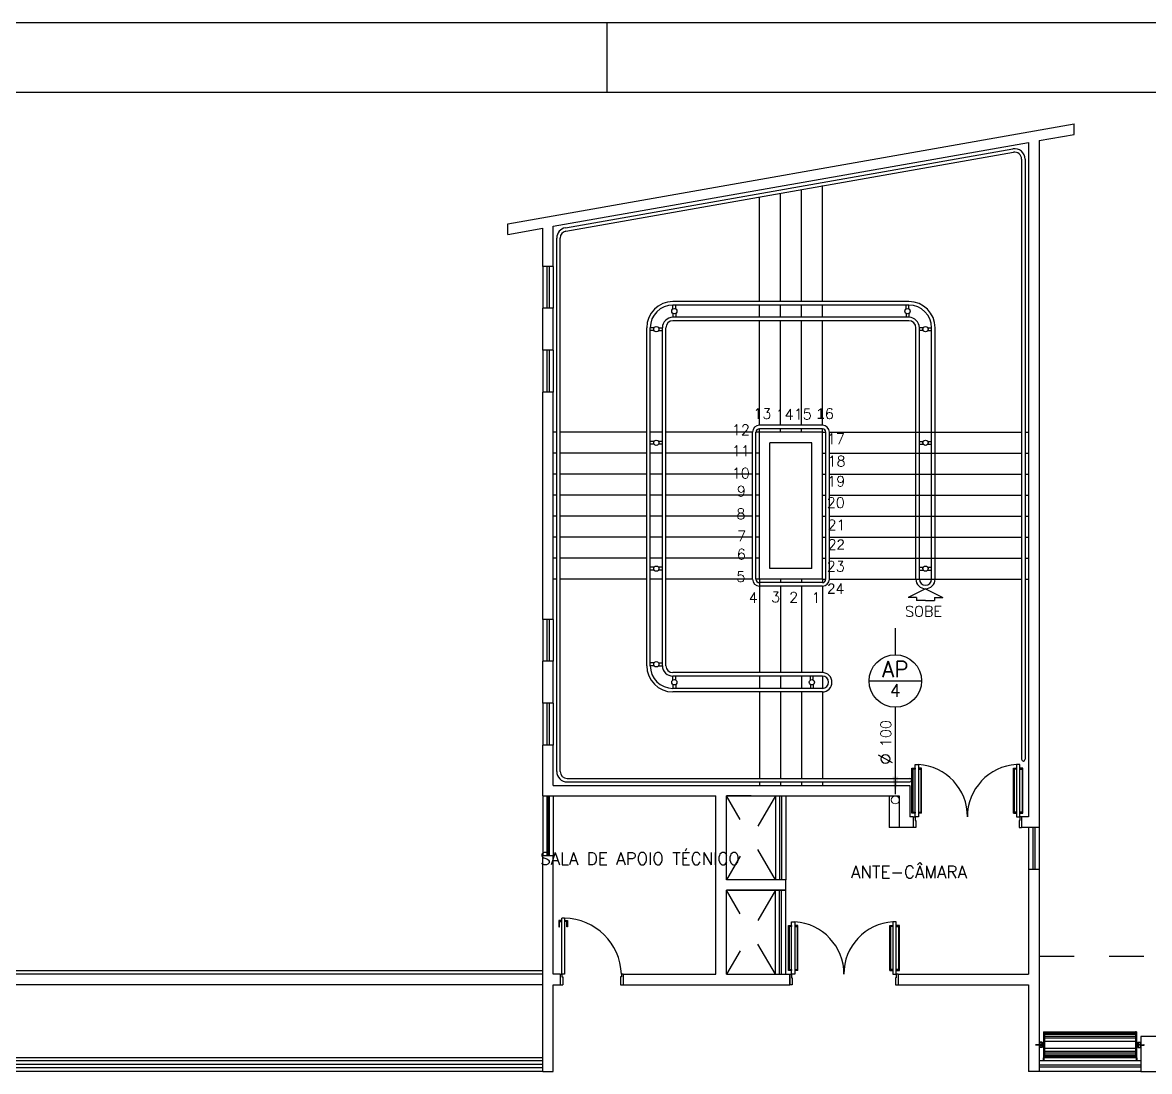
# Model space of a CAD drawing. Header units: millimetres. Extents: x -2485 to 3289, y -257 to 1952.
# Drawn here: x 20.567 to 23.791, y 38.746 to 41.746 of the extents above; entities that cross this region are included whole.
import ezdxf
from ezdxf.enums import TextEntityAlignment as Align

# ---------------------------------------------------------------- set-up
doc = ezdxf.new("R2010")
doc.units = ezdxf.units.MM
doc.header["$LTSCALE"] = 0.3
doc.linetypes.add('CONTINUO', pattern=[0])
doc.linetypes.add('HIDDEN2', pattern=[0.1875, 0.125, -0.0625])
for name, color, linetype in [('PAREDE', 7, 'CONTINUO'), ('PILAR', 2, 'Continuous'), ('PROJEÇÃO', 11, 'HIDDEN2'), ('TEX', 11, 'Continuous'), ('TEXTO', 3, 'Continuous')]:
    doc.layers.add(name, color=color, linetype=linetype)
doc.layers.add('prumada', color=9, linetype='Continuous', lineweight=15)
doc.styles.add('ROMANS', font='romans.shx', dxfattribs={"height": 0.03})

# ---------------------------------------------------------------- blocks, each defined once
blk = doc.blocks.new('N90')
at = {"layer": 'TEX'}
blk.add_line((0, 0.4152), (0, 0.4908), dxfattribs=at)
at = {"layer": 'TEX', "color": 5, "linetype": 'Continuous'}
blk.add_line((-0.075, 0.3402), (0.075, 0.3402), dxfattribs=at)
at = {"layer": 'TEX', "color": 11}
blk.add_line((0, 0.0162), (0, 0.2652), dxfattribs=at)
at = {"layer": 'TEX', "color": 5, "linetype": 'Continuous'}
blk.add_circle((0, 0.3402), 0.075, dxfattribs=at)
at = {"layer": 'TEX', "color": 11}
blk.add_solid([(0.0083, 0.0662), (-0.0083, 0.0662), (0, 0.0162)], dxfattribs=at)
at = {"layer": 'TEX', "color": 5, "style": 'ROMANS'}
blk.add_text('%%c', height=0.04, rotation=90, dxfattribs=at).set_placement((-0.0083, 0.1))
at = {"layer": 'TEX', "color": 9, "linetype": 'Continuous', "style": 'ROMANS'}
for tag, height, p in [('L', 0.045, (0, 0.3515)), ('N', 0.036, (0, 0.2952))]:
    blk.add_attdef(tag, text='', height=height, dxfattribs=at).set_placement(p, align=Align.CENTER)
at = {"layer": 'TEX', "color": 5, "linetype": 'Continuous', "style": 'ROMANS'}
blk.add_attdef('N', (-0.012, 0.1511), '', height=0.03, rotation=90, dxfattribs=at)

msp = doc.modelspace()

# ---------------------------------------------------------------- linework, layer by layer
at = {"color": 4, "linetype": 'Continuous'}
msp.add_line((16.62, 41.746047), (33.24, 41.746047), dxfattribs=at)
at = {"color": 5, "linetype": 'Continuous'}
msp.add_line((22.24, 41.546047), (22.24, 41.746047), dxfattribs=at)
at = {"color": 12, "linetype": 'Continuous'}
msp.add_line((33.04, 41.546047), (17.12, 41.546047), dxfattribs=at)
at = {"layer": 'PAREDE'}
for p, q in [((21.955365, 41.170784), (23.575365, 41.456433)), ((23.575365, 41.42597), (23.575365, 41.456433)), ((23.475365, 41.408338), (23.575365, 41.42597)), ((22.085365, 41.163243), (23.445365, 41.403048)), ((23.445365, 41.403048), (23.445365, 39.474301)), ((23.475365, 41.408338), (23.475365, 39.444301)), ((22.120156, 41.159224), (23.400156, 41.384922)), ((22.121892, 41.149375), (23.401892, 41.375074)), ((23.425365, 41.355378), (23.425365, 39.639105)), ((23.435365, 41.355378), (23.435365, 39.639105)), ((22.795365, 41.258885), (22.795365, 41.269039)), ((22.795365, 40.948134), (22.795365, 41.268127)), ((22.855365, 41.269465), (22.855365, 41.279619)), ((22.855365, 40.948134), (22.855365, 41.278707)), ((22.675365, 41.237726), (22.675365, 41.24788)), ((22.675365, 40.948134), (22.675365, 41.246968)), ((22.735365, 41.248306), (22.735365, 41.25846)), ((22.735365, 40.948134), (22.735365, 41.257547)), ((21.955365, 41.140321), (21.955365, 41.170784)), ((21.955365, 41.140321), (22.055365, 41.157953)), ((22.055365, 41.048772), (22.055365, 41.157953)), ((22.085365, 41.048772), (22.085365, 41.163243)), ((22.095365, 39.604301), (22.095365, 41.129679)), ((22.105365, 39.604301), (22.105365, 41.129679)), ((22.085365, 41.048772), (22.055365, 41.048772)), ((22.055365, 41.048772), (22.055365, 40.928772)), ((22.067365, 41.048772), (22.067365, 40.928772)), ((22.073365, 41.048772), (22.073365, 40.928772)), ((22.085365, 41.048772), (22.085365, 40.928772)), ((23.102865, 40.948134), (22.427865, 40.948134)), ((22.055365, 40.808772), (22.055365, 40.928772)), ((22.085365, 40.928772), (22.055365, 40.928772)), ((22.085365, 40.808772), (22.085365, 40.928772)), ((23.102865, 40.938134), (22.427865, 40.938134)), ((22.427865, 40.926979), (22.427865, 40.938134)), ((22.427865, 40.91429), (22.427865, 40.903134)), ((22.435865, 40.926979), (22.435865, 40.938134)), ((22.435865, 40.91429), (22.435865, 40.903134)), ((22.675365, 40.903134), (22.675365, 40.938134)), ((22.735365, 40.903134), (22.735365, 40.938134)), ((22.795365, 40.903134), (22.795365, 40.938134)), ((22.855365, 40.903134), (22.855365, 40.938134)), ((23.094865, 40.926979), (23.094865, 40.938134)), ((23.094865, 40.91429), (23.094865, 40.903134)), ((23.102865, 40.926979), (23.102865, 40.938134)), ((23.102865, 40.91429), (23.102865, 40.903134)), ((23.102865, 40.903134), (22.427865, 40.903134)), ((23.102865, 40.893134), (22.427865, 40.893134)), ((22.675365, 40.594301), (22.675365, 40.893134)), ((22.735365, 40.594301), (22.735365, 40.893134)), ((22.795365, 40.594301), (22.795365, 40.893134)), ((22.855365, 40.594301), (22.855365, 40.893134)), ((22.352865, 39.906801), (22.352865, 40.873134)), ((22.374021, 40.873134), (22.362865, 40.873134)), ((22.362865, 39.906801), (22.362865, 40.873134)), ((22.374021, 40.865134), (22.362865, 40.865134)), ((22.386709, 40.873134), (22.397865, 40.873134)), ((22.386709, 40.865134), (22.397865, 40.865134)), ((22.397865, 39.906801), (22.397865, 40.873134)), ((22.407865, 39.906801), (22.407865, 40.873134)), ((23.122865, 40.154301), (23.122865, 40.873134)), ((23.132865, 40.154301), (23.132865, 40.873134)), ((23.144021, 40.873134), (23.132865, 40.873134)), ((23.144021, 40.865134), (23.132865, 40.865134)), ((23.156709, 40.873134), (23.167865, 40.873134)), ((23.156709, 40.865134), (23.167865, 40.865134)), ((23.167865, 40.154301), (23.167865, 40.873134)), ((23.177865, 40.154301), (23.177865, 40.873134)), ((22.085365, 40.808772), (22.055365, 40.808772)), ((22.055365, 40.808772), (22.055365, 40.688772)), ((22.067365, 40.808772), (22.067365, 40.688772)), ((22.073365, 40.808772), (22.073365, 40.688772)), ((22.085365, 40.808772), (22.085365, 40.688772)), ((22.055365, 40.039301), (22.055365, 40.688772)), ((22.085365, 40.688772), (22.055365, 40.688772)), ((22.085365, 40.039301), (22.085365, 40.688772)), ((22.855365, 40.594301), (22.675365, 40.594301)), ((22.095365, 40.574301), (22.085365, 40.574301)), ((22.352865, 40.574301), (22.105365, 40.574301)), ((22.375365, 40.574301), (22.362865, 40.574301)), ((22.375365, 40.574301), (22.362865, 40.574301)), ((22.397865, 40.574301), (22.362865, 40.574301)), ((22.397865, 40.574301), (22.385365, 40.574301)), ((22.397865, 40.574301), (22.385365, 40.574301)), ((22.655365, 40.574301), (22.407865, 40.574301)), ((22.655365, 40.154301), (22.655365, 40.574301)), ((22.665365, 40.154301), (22.665365, 40.574301)), ((22.675365, 40.574301), (22.665365, 40.574301)), ((22.675365, 40.574301), (22.665365, 40.574301)), ((22.855365, 40.584301), (22.675365, 40.584301)), ((22.675365, 40.574301), (22.675365, 40.584301)), ((22.855365, 40.574301), (22.675365, 40.574301)), ((22.675365, 40.154301), (22.675365, 40.574301)), ((22.735365, 40.574301), (22.735365, 40.584301)), ((22.795365, 40.574301), (22.795365, 40.584301)), ((22.855365, 40.574301), (22.855365, 40.584301)), ((22.855365, 40.574301), (22.865365, 40.574301)), ((22.855365, 40.574301), (22.865365, 40.574301)), ((22.855365, 40.154301), (22.855365, 40.574301)), ((22.865365, 40.154301), (22.865365, 40.574301)), ((22.875365, 40.154301), (22.875365, 40.574301)), ((22.875365, 40.574301), (23.145365, 40.574301)), ((23.132865, 40.574301), (23.167865, 40.574301)), ((23.155365, 40.574301), (23.425365, 40.574301)), ((23.435365, 40.574301), (23.445365, 40.574301)), ((22.374021, 40.548301), (22.362865, 40.548301)), ((22.374021, 40.540301), (22.362865, 40.540301)), ((22.397865, 40.548301), (22.386709, 40.548301)), ((22.397865, 40.540301), (22.386709, 40.540301)), ((22.825365, 40.544301), (22.705365, 40.544301)), ((22.705365, 40.184301), (22.705365, 40.544301)), ((22.825365, 40.184301), (22.825365, 40.544301)), ((23.132865, 40.548301), (23.144021, 40.548301)), ((23.132865, 40.540301), (23.144021, 40.540301)), ((23.156709, 40.548301), (23.167865, 40.548301)), ((23.156709, 40.540301), (23.167865, 40.540301)), ((22.095365, 40.514301), (22.085365, 40.514301)), ((22.352865, 40.514301), (22.105365, 40.514301)), ((22.375365, 40.514301), (22.362865, 40.514301)), ((22.375365, 40.514301), (22.362865, 40.514301)), ((22.397865, 40.514301), (22.362865, 40.514301)), ((22.397865, 40.514301), (22.385365, 40.514301)), ((22.397865, 40.514301), (22.385365, 40.514301)), ((22.655365, 40.514301), (22.407865, 40.514301)), ((22.675365, 40.514301), (22.665365, 40.514301)), ((22.675365, 40.514301), (22.665365, 40.514301)), ((22.855365, 40.514301), (22.865365, 40.514301)), ((22.855365, 40.514301), (22.865365, 40.514301)), ((22.875365, 40.514301), (23.145365, 40.514301)), ((23.132865, 40.514301), (23.167865, 40.514301)), ((23.155365, 40.514301), (23.425365, 40.514301)), ((23.435365, 40.514301), (23.445365, 40.514301)), ((22.095365, 40.454301), (22.085365, 40.454301)), ((22.352865, 40.454301), (22.105365, 40.454301)), ((22.375365, 40.454301), (22.362865, 40.454301)), ((22.375365, 40.454301), (22.362865, 40.454301)), ((22.397865, 40.454301), (22.362865, 40.454301)), ((22.397865, 40.454301), (22.385365, 40.454301)), ((22.397865, 40.454301), (22.385365, 40.454301)), ((22.655365, 40.454301), (22.407865, 40.454301)), ((22.675365, 40.454301), (22.665365, 40.454301)), ((22.855365, 40.454301), (22.865365, 40.454301)), ((22.875365, 40.454301), (23.145365, 40.454301)), ((23.132865, 40.454301), (23.167865, 40.454301)), ((23.155365, 40.454301), (23.425365, 40.454301)), ((23.435365, 40.454301), (23.445365, 40.454301)), ((22.095365, 40.394301), (22.085365, 40.394301)), ((22.352865, 40.394301), (22.105365, 40.394301)), ((22.375365, 40.394301), (22.362865, 40.394301)), ((22.375365, 40.394301), (22.362865, 40.394301)), ((22.397865, 40.394301), (22.362865, 40.394301)), ((22.397865, 40.394301), (22.385365, 40.394301)), ((22.397865, 40.394301), (22.385365, 40.394301)), ((22.655365, 40.394301), (22.407865, 40.394301)), ((22.675365, 40.394301), (22.665365, 40.394301)), ((22.855365, 40.394301), (22.865365, 40.394301)), ((22.875365, 40.394301), (23.145365, 40.394301)), ((23.132865, 40.394301), (23.167865, 40.394301)), ((23.155365, 40.394301), (23.425365, 40.394301)), ((23.435365, 40.394301), (23.445365, 40.394301)), ((22.095365, 40.334301), (22.085365, 40.334301)), ((22.352865, 40.334301), (22.105365, 40.334301)), ((22.375365, 40.334301), (22.362865, 40.334301)), ((22.375365, 40.334301), (22.362865, 40.334301)), ((22.397865, 40.334301), (22.362865, 40.334301)), ((22.397865, 40.334301), (22.362865, 40.334301)), ((22.397865, 40.334301), (22.385365, 40.334301)), ((22.397865, 40.334301), (22.385365, 40.334301)), ((22.655365, 40.334301), (22.407865, 40.334301)), ((22.675365, 40.334301), (22.665365, 40.334301)), ((22.855365, 40.334301), (22.865365, 40.334301)), ((22.855365, 40.334301), (22.865365, 40.334301)), ((22.875365, 40.334301), (23.145365, 40.334301)), ((22.875365, 40.334301), (23.145365, 40.334301)), ((23.132865, 40.334301), (23.167865, 40.334301)), ((23.132865, 40.334301), (23.167865, 40.334301)), ((23.155365, 40.334301), (23.425365, 40.334301)), ((23.155365, 40.334301), (23.425365, 40.334301)), ((23.435365, 40.334301), (23.445365, 40.334301)), ((23.435365, 40.334301), (23.445365, 40.334301)), ((22.095365, 40.274301), (22.085365, 40.274301)), ((22.352865, 40.274301), (22.105365, 40.274301)), ((22.375365, 40.274301), (22.362865, 40.274301)), ((22.375365, 40.274301), (22.362865, 40.274301)), ((22.397865, 40.274301), (22.362865, 40.274301)), ((22.397865, 40.274301), (22.385365, 40.274301)), ((22.397865, 40.274301), (22.385365, 40.274301)), ((22.655365, 40.274301), (22.407865, 40.274301)), ((22.675365, 40.274301), (22.665365, 40.274301)), ((22.675365, 40.274301), (22.665365, 40.274301)), ((22.855365, 40.274301), (22.865365, 40.274301)), ((22.855365, 40.274301), (22.865365, 40.274301)), ((22.875365, 40.274301), (23.145365, 40.274301)), ((23.132865, 40.274301), (23.167865, 40.274301)), ((23.155365, 40.274301), (23.425365, 40.274301)), ((23.435365, 40.274301), (23.445365, 40.274301)), ((22.095365, 40.214301), (22.085365, 40.214301)), ((22.095365, 40.214301), (22.085365, 40.214301)), ((22.352865, 40.214301), (22.105365, 40.214301)), ((22.375365, 40.214301), (22.362865, 40.214301)), ((22.375365, 40.214301), (22.362865, 40.214301)), ((22.397865, 40.214301), (22.362865, 40.214301)), ((22.397865, 40.214301), (22.385365, 40.214301)), ((22.397865, 40.214301), (22.385365, 40.214301)), ((22.655365, 40.214301), (22.407865, 40.214301)), ((22.675365, 40.214301), (22.665365, 40.214301)), ((22.675365, 40.214301), (22.665365, 40.214301)), ((22.855365, 40.214301), (22.865365, 40.214301)), ((22.855365, 40.214301), (22.865365, 40.214301)), ((22.875365, 40.214301), (23.145365, 40.214301)), ((23.132865, 40.214301), (23.167865, 40.214301)), ((23.155365, 40.214301), (23.425365, 40.214301)), ((23.435365, 40.214301), (23.445365, 40.214301)), ((22.374021, 40.188301), (22.362865, 40.188301)), ((22.374021, 40.180301), (22.362865, 40.180301)), ((22.397865, 40.188301), (22.386709, 40.188301)), ((22.397865, 40.180301), (22.386709, 40.180301)), ((22.825365, 40.184301), (22.705365, 40.184301)), ((23.132865, 40.188301), (23.144021, 40.188301)), ((23.132865, 40.180301), (23.144021, 40.180301)), ((23.156709, 40.188301), (23.167865, 40.188301)), ((23.156709, 40.180301), (23.167865, 40.180301)), ((22.095365, 40.154301), (22.085365, 40.154301)), ((22.095365, 40.154301), (22.085365, 40.154301)), ((22.352865, 40.154301), (22.105365, 40.154301)), ((22.375365, 40.154301), (22.362865, 40.154301)), ((22.397865, 40.154301), (22.362865, 40.154301)), ((22.397865, 40.154301), (22.385365, 40.154301)), ((22.655365, 40.154301), (22.407865, 40.154301)), ((22.675365, 40.154301), (22.665365, 40.154301)), ((22.855365, 40.154301), (22.675365, 40.154301)), ((22.675365, 40.154301), (22.675365, 40.134301)), ((22.855365, 40.144301), (22.675365, 40.144301)), ((22.855365, 40.134301), (22.675365, 40.134301)), ((22.675365, 40.134301), (22.675365, 39.886801)), ((22.735365, 40.154301), (22.735365, 40.144301)), ((22.735365, 40.134301), (22.735365, 39.886801)), ((22.795365, 40.154301), (22.795365, 40.144301)), ((22.795365, 40.134301), (22.795365, 39.886801)), ((22.855365, 40.154301), (22.865365, 40.154301)), ((22.855365, 40.154301), (22.855365, 40.144301)), ((22.855365, 40.134301), (22.855365, 39.886801)), ((22.875365, 40.154301), (23.145365, 40.154301)), ((23.132865, 40.154301), (23.145365, 40.154301)), ((23.145365, 40.154301), (23.167865, 40.154301)), ((23.155365, 40.154301), (23.425365, 40.154301)), ((23.435365, 40.154301), (23.445365, 40.154301)), ((23.150365, 40.126801), (23.1005, 40.101869)), ((23.150365, 40.126801), (23.20023, 40.101869)), ((23.124569, 40.101869), (23.1005, 40.101869)), ((23.124569, 40.101869), (23.124569, 40.09302)), ((23.150365, 40.09302), (23.124569, 40.09302)), ((23.150365, 40.09302), (23.176161, 40.09302)), ((23.176161, 40.101869), (23.176161, 40.09302)), ((23.176161, 40.101869), (23.20023, 40.101869)), ((22.085365, 40.039301), (22.055365, 40.039301)), ((22.055365, 40.039301), (22.055365, 39.919301)), ((22.067365, 40.039301), (22.067365, 39.919301)), ((22.073365, 40.039301), (22.073365, 39.919301)), ((22.085365, 40.039301), (22.085365, 39.919301)), ((22.055365, 39.799301), (22.055365, 39.919301)), ((22.085365, 39.919301), (22.055365, 39.919301)), ((22.085365, 39.799301), (22.085365, 39.919301)), ((22.374021, 39.914801), (22.362865, 39.914801)), ((22.386709, 39.914801), (22.397865, 39.914801)), ((22.374021, 39.906801), (22.362865, 39.906801)), ((22.386709, 39.906801), (22.397865, 39.906801)), ((22.855365, 39.886801), (22.427865, 39.886801)), ((22.427865, 39.865646), (22.427865, 39.876801)), ((22.855365, 39.876801), (22.427865, 39.876801)), ((22.435865, 39.865646), (22.435865, 39.876801)), ((22.675365, 39.876801), (22.675365, 39.841801)), ((22.675365, 39.876801), (22.675365, 39.864301)), ((22.735365, 39.876801), (22.735365, 39.841801)), ((22.735365, 39.876801), (22.735365, 39.864301)), ((22.795365, 39.876801), (22.795365, 39.841801)), ((22.795365, 39.876801), (22.795365, 39.864301)), ((22.821365, 39.865646), (22.821365, 39.876801)), ((22.829365, 39.865646), (22.829365, 39.876801)), ((22.855365, 39.876801), (22.855365, 39.841801)), ((22.855365, 39.876801), (22.855365, 39.864301)), ((22.427865, 39.852957), (22.427865, 39.841801)), ((22.435865, 39.852957), (22.435865, 39.841801)), ((22.675365, 39.854301), (22.675365, 39.841801)), ((22.735365, 39.854301), (22.735365, 39.841801)), ((22.795365, 39.854301), (22.795365, 39.841801)), ((22.821365, 39.852957), (22.821365, 39.841801)), ((22.829365, 39.852957), (22.829365, 39.841801)), ((22.855365, 39.854301), (22.855365, 39.841801)), ((22.855365, 39.841801), (22.427865, 39.841801)), ((22.855365, 39.831801), (22.427865, 39.831801)), ((22.675365, 39.831801), (22.675365, 39.584301)), ((22.735365, 39.831801), (22.735365, 39.584301)), ((22.795365, 39.831801), (22.795365, 39.584301)), ((22.855365, 39.831801), (22.855365, 39.584301)), ((22.085365, 39.799301), (22.055365, 39.799301)), ((22.055365, 39.799301), (22.055365, 39.679301)), ((22.067365, 39.799301), (22.067365, 39.679301)), ((22.073365, 39.799301), (22.073365, 39.679301)), ((22.085365, 39.799301), (22.085365, 39.679301)), ((22.055365, 39.534301), (22.055365, 39.679301)), ((22.085365, 39.679301), (22.055365, 39.679301)), ((22.085365, 39.564301), (22.085365, 39.679301)), ((23.120365, 39.474301), (23.120365, 39.624301)), ((23.120365, 39.624301), (23.130365, 39.624301)), ((23.130365, 39.624301), (23.130365, 39.474301)), ((23.420365, 39.624301), (23.410365, 39.624301)), ((23.410365, 39.624301), (23.410365, 39.474301)), ((23.420365, 39.474301), (23.420365, 39.624301)), ((23.111615, 39.484801), (23.111615, 39.613922)), ((23.111615, 39.613922), (23.120365, 39.613922)), ((23.120365, 39.611122), (23.113803, 39.611122)), ((23.113803, 39.611122), (23.113803, 39.487601)), ((23.120365, 39.613922), (23.120365, 39.611122)), ((23.139115, 39.613922), (23.130365, 39.613922)), ((23.130365, 39.613922), (23.130365, 39.611122)), ((23.130365, 39.611122), (23.136928, 39.611122)), ((23.136928, 39.611122), (23.136928, 39.487601)), ((23.139115, 39.484801), (23.139115, 39.613922)), ((23.401615, 39.484801), (23.401615, 39.613922)), ((23.401615, 39.613922), (23.410365, 39.613922)), ((23.410365, 39.611122), (23.403803, 39.611122)), ((23.403803, 39.611122), (23.403803, 39.487601)), ((23.410365, 39.613922), (23.410365, 39.611122)), ((23.429115, 39.613922), (23.420365, 39.613922)), ((23.420365, 39.613922), (23.420365, 39.611122)), ((23.420365, 39.611122), (23.426928, 39.611122)), ((23.426928, 39.611122), (23.426928, 39.487601)), ((23.429115, 39.484801), (23.429115, 39.613922)), ((22.085365, 39.564301), (23.105365, 39.564301)), ((22.125365, 39.584301), (23.105365, 39.584301)), ((22.125365, 39.574301), (23.105365, 39.574301)), ((22.675365, 39.574301), (22.675365, 39.564301)), ((22.735365, 39.574301), (22.735365, 39.564301)), ((22.795365, 39.574301), (22.795365, 39.564301)), ((22.855365, 39.574301), (22.855365, 39.564301)), ((23.105365, 39.564301), (23.105365, 39.474301)), ((22.055365, 39.534301), (22.550865, 39.534301)), ((22.055365, 39.534301), (22.085365, 39.534301)), ((22.055365, 39.534301), (22.055365, 39.364301)), ((22.067365, 39.534301), (22.067365, 39.364301)), ((22.070365, 39.534301), (22.070365, 39.364301)), ((22.073365, 39.534301), (22.073365, 39.364301)), ((22.085365, 39.534301), (22.085365, 39.364301)), ((22.550865, 39.024301), (22.550865, 39.534301)), ((22.580865, 39.534301), (23.046154, 39.534301)), ((22.580865, 39.294301), (22.580865, 39.534301)), ((22.651365, 39.534301), (22.580865, 39.534301)), ((22.720865, 39.534301), (22.720865, 39.294301)), ((22.732865, 39.534301), (22.732865, 39.294301)), ((22.738865, 39.534301), (22.738865, 39.294301)), ((22.750865, 39.534301), (22.750865, 39.294301)), ((23.046154, 39.534301), (23.046154, 39.444301)), ((23.115365, 39.474301), (23.105365, 39.474301)), ((23.120365, 39.484801), (23.111615, 39.484801)), ((23.113803, 39.487601), (23.120365, 39.487601)), ((23.115365, 39.474301), (23.115365, 39.444301)), ((23.115365, 39.474301), (23.120365, 39.474301)), ((23.120365, 39.487601), (23.120365, 39.484801)), ((23.120365, 39.474301), (23.120365, 39.464301)), ((23.130365, 39.474301), (23.120365, 39.474301)), ((23.120365, 39.464301), (23.122865, 39.464301)), ((23.122865, 39.464301), (23.122865, 39.444301)), ((23.130365, 39.487601), (23.136928, 39.487601)), ((23.139115, 39.484801), (23.130365, 39.484801)), ((23.401615, 39.484801), (23.410365, 39.484801)), ((23.410365, 39.487601), (23.403803, 39.487601)), ((23.410365, 39.474301), (23.420365, 39.474301)), ((23.420365, 39.464301), (23.417865, 39.464301)), ((23.417865, 39.464301), (23.417865, 39.444301)), ((23.426928, 39.487601), (23.420365, 39.487601)), ((23.420365, 39.487601), (23.420365, 39.484801)), ((23.420365, 39.484801), (23.429115, 39.484801)), ((23.425365, 39.474301), (23.420365, 39.474301)), ((23.420365, 39.474301), (23.420365, 39.464301)), ((23.445365, 39.474301), (23.425365, 39.474301)), ((23.425365, 39.474301), (23.425365, 39.444301)), ((23.115365, 39.444301), (23.046154, 39.444301)), ((23.122865, 39.444301), (23.115365, 39.444301)), ((23.417865, 39.444301), (23.425365, 39.444301)), ((23.475365, 39.444301), (23.425365, 39.444301)), ((23.445365, 39.444301), (23.445365, 39.324301)), ((23.457365, 39.444301), (23.457365, 39.324301)), ((23.463365, 39.444301), (23.463365, 39.324301)), ((23.475365, 39.444301), (23.475365, 39.324301)), ((23.445365, 39.414301), (23.445365, 39.358301)), ((22.055365, 38.746301), (22.055365, 39.364301)), ((22.055365, 39.364301), (22.085365, 39.364301)), ((22.085365, 39.024301), (22.085365, 39.364301)), ((23.445365, 39.324301), (23.445365, 39.024301)), ((23.475365, 39.324301), (23.445365, 39.324301)), ((23.475365, 39.324301), (23.475365, 38.746301)), ((22.750865, 39.294301), (22.580865, 39.294301)), ((22.580865, 39.024301), (22.580865, 39.264301)), ((22.750865, 39.264301), (22.580865, 39.264301)), ((22.586865, 39.264301), (22.750865, 39.264301)), ((22.720865, 39.024301), (22.720865, 39.264301)), ((22.732865, 39.024301), (22.732865, 39.264301)), ((22.738865, 39.024301), (22.738865, 39.264301)), ((22.750865, 39.264301), (22.750865, 39.294301)), ((22.750865, 39.024301), (22.750865, 39.264301)), ((22.110365, 39.177719), (22.101615, 39.177719)), ((22.101615, 39.177719), (22.101615, 39.160219)), ((22.103803, 39.160219), (22.103803, 39.174919)), ((22.103803, 39.174919), (22.110365, 39.174919)), ((22.110365, 39.024301), (22.110365, 39.184301)), ((22.117365, 39.184301), (22.110365, 39.184301)), ((22.117365, 39.184301), (22.117365, 39.024301)), ((22.117365, 39.177719), (22.126115, 39.177719)), ((22.123928, 39.174919), (22.117365, 39.174919)), ((22.123928, 39.160219), (22.123928, 39.174919)), ((22.126115, 39.177719), (22.126115, 39.160219)), ((22.766865, 39.024301), (22.766865, 39.174301)), ((22.766865, 39.174301), (22.776865, 39.174301)), ((22.776865, 39.174301), (22.776865, 39.024301)), ((23.066865, 39.174301), (23.056865, 39.174301)), ((23.056865, 39.174301), (23.056865, 39.024301)), ((23.066865, 39.024301), (23.066865, 39.174301)), ((22.101615, 39.160219), (22.103803, 39.160219)), ((22.126115, 39.160219), (22.123928, 39.160219)), ((22.758115, 39.034801), (22.758115, 39.163922)), ((22.758115, 39.163922), (22.766865, 39.163922)), ((22.766865, 39.161122), (22.760303, 39.161122)), ((22.760303, 39.161122), (22.760303, 39.037601)), ((22.766865, 39.163922), (22.766865, 39.161122)), ((22.785615, 39.163922), (22.776865, 39.163922)), ((22.776865, 39.163922), (22.776865, 39.161122)), ((22.776865, 39.161122), (22.783428, 39.161122)), ((22.783428, 39.161122), (22.783428, 39.037601)), ((22.785615, 39.034801), (22.785615, 39.163922)), ((23.048115, 39.034801), (23.048115, 39.163922)), ((23.048115, 39.163922), (23.056865, 39.163922)), ((23.056865, 39.161122), (23.050303, 39.161122)), ((23.050303, 39.161122), (23.050303, 39.037601)), ((23.056865, 39.163922), (23.056865, 39.161122)), ((23.075615, 39.163922), (23.066865, 39.163922)), ((23.066865, 39.163922), (23.066865, 39.161122)), ((23.066865, 39.161122), (23.073428, 39.161122)), ((23.073428, 39.161122), (23.073428, 39.037601)), ((23.075615, 39.034801), (23.075615, 39.163922)), ((22.055365, 39.034301), (20.096365, 39.034301)), ((22.055365, 39.024301), (20.096365, 39.024301)), ((22.105365, 39.024301), (22.085365, 39.024301)), ((22.105365, 39.024301), (22.105365, 38.994301)), ((22.105365, 39.024301), (22.110365, 39.024301)), ((22.117365, 39.024301), (22.110365, 39.024301)), ((22.110365, 39.024301), (22.110365, 39.017301)), ((22.110365, 39.017301), (22.112865, 39.017301)), ((22.112865, 39.017301), (22.112865, 38.994301)), ((22.280365, 39.017301), (22.277865, 39.017301)), ((22.277865, 39.017301), (22.277865, 38.994301)), ((22.285365, 39.024301), (22.280365, 39.024301)), ((22.280365, 39.024301), (22.280365, 39.017301)), ((22.286365, 39.024301), (22.550865, 39.024301)), ((22.286365, 38.994301), (22.286365, 39.024301)), ((22.580865, 39.024301), (22.761865, 39.024301)), ((22.766865, 39.034801), (22.758115, 39.034801)), ((22.760303, 39.037601), (22.766865, 39.037601)), ((22.761865, 38.994301), (22.761865, 39.024301)), ((22.761865, 39.024301), (22.761865, 38.994301)), ((22.761865, 39.024301), (22.766865, 39.024301)), ((22.766865, 39.037601), (22.766865, 39.034801)), ((22.766865, 39.024301), (22.766865, 39.014301)), ((22.776865, 39.024301), (22.766865, 39.024301)), ((22.766865, 39.014301), (22.769365, 39.014301)), ((22.769365, 39.014301), (22.769365, 38.994301)), ((22.776865, 39.037601), (22.783428, 39.037601)), ((22.785615, 39.034801), (22.776865, 39.034801)), ((23.048115, 39.034801), (23.056865, 39.034801)), ((23.056865, 39.037601), (23.050303, 39.037601)), ((23.056865, 39.024301), (23.066865, 39.024301)), ((23.066865, 39.014301), (23.064365, 39.014301)), ((23.064365, 39.014301), (23.064365, 38.994301)), ((23.073428, 39.037601), (23.066865, 39.037601)), ((23.066865, 39.037601), (23.066865, 39.034801)), ((23.066865, 39.034801), (23.075615, 39.034801)), ((23.071865, 39.024301), (23.066865, 39.024301)), ((23.066865, 39.024301), (23.066865, 39.014301)), ((23.071865, 39.024301), (23.445365, 39.024301)), ((23.071865, 39.024301), (23.071865, 38.994301)), ((22.055365, 38.994301), (20.126365, 38.994193)), ((22.085365, 38.746301), (22.085365, 38.994301)), ((22.085365, 38.994301), (22.105365, 38.994301)), ((22.105365, 38.994301), (22.112865, 38.994301)), ((22.277865, 38.994301), (22.285365, 38.994301)), ((22.286365, 38.994301), (22.761865, 38.994301)), ((22.636365, 38.994301), (22.656365, 38.994301)), ((22.769365, 38.994301), (22.761865, 38.994301)), ((23.064365, 38.994301), (23.071865, 38.994301)), ((23.071865, 38.994301), (23.445365, 38.994301)), ((23.445365, 38.994301), (23.445365, 38.746301)), ((23.487825, 38.859512), (23.487825, 38.779136)), ((23.487825, 38.859512), (23.49105, 38.859512)), ((23.49105, 38.859512), (23.49105, 38.78509)), ((23.75088, 38.859101), (23.49105, 38.859101)), ((23.75088, 38.857031), (23.49105, 38.857031)), ((23.75088, 38.854388), (23.49105, 38.854388)), ((23.75088, 38.851745), (23.49105, 38.851745)), ((23.75088, 38.84646), (23.49105, 38.84646)), ((23.75088, 38.859512), (23.75088, 38.78509)), ((23.754105, 38.859512), (23.75088, 38.859512)), ((23.754105, 38.859512), (23.754105, 38.779136)), ((23.467297, 38.822755), (23.465812, 38.822957)), ((23.465812, 38.821678), (23.465812, 38.822957)), ((23.467297, 38.82188), (23.465812, 38.821678)), ((23.467297, 38.822755), (23.467297, 38.82188)), ((23.472324, 38.822755), (23.467297, 38.822755)), ((23.472324, 38.82188), (23.467297, 38.82188)), ((23.467388, 38.822755), (23.467388, 38.82188)), ((23.475901, 38.822755), (23.472938, 38.822755)), ((23.475901, 38.82188), (23.472938, 38.82188)), ((23.476482, 38.829749), (23.476482, 38.814853)), ((23.48393, 38.829749), (23.476482, 38.829749)), ((23.48393, 38.814853), (23.476482, 38.814853)), ((23.483434, 38.829253), (23.476978, 38.829253)), ((23.476978, 38.829253), (23.476978, 38.815349)), ((23.476978, 38.82415), (23.477391, 38.82415)), ((23.476978, 38.820459), (23.476978, 38.82415)), ((23.476978, 38.820459), (23.477398, 38.820459)), ((23.483434, 38.815349), (23.476978, 38.815349)), ((23.477391, 38.820459), (23.477391, 38.82415)), ((23.477391, 38.823289), (23.478247, 38.823289)), ((23.477391, 38.82292), (23.478247, 38.82292)), ((23.477391, 38.821689), (23.478247, 38.821689)), ((23.477391, 38.82132), (23.478247, 38.82132)), ((23.478247, 38.82132), (23.478247, 38.823289)), ((23.478701, 38.822794), (23.478247, 38.821828)), ((23.478247, 38.822674), (23.47851, 38.822673)), ((23.478507, 38.822672), (23.478247, 38.822117)), ((23.478297, 38.821934), (23.478736, 38.821934)), ((23.478507, 38.822672), (23.478701, 38.822794)), ((23.478644, 38.822673), (23.479084, 38.822673)), ((23.479082, 38.822672), (23.478679, 38.821811)), ((23.478679, 38.821811), (23.478872, 38.821934)), ((23.479276, 38.822794), (23.478872, 38.821934)), ((23.478872, 38.821934), (23.47928, 38.821934)), ((23.479082, 38.822672), (23.479276, 38.822794)), ((23.479219, 38.822673), (23.479629, 38.822673)), ((23.479625, 38.82267), (23.479222, 38.82181)), ((23.479222, 38.82181), (23.479415, 38.821933)), ((23.479819, 38.822793), (23.479415, 38.821933)), ((23.479416, 38.821934), (23.479823, 38.821934)), ((23.479625, 38.82267), (23.479819, 38.822793)), ((23.479762, 38.822673), (23.480174, 38.822673)), ((23.480168, 38.822669), (23.479765, 38.821809)), ((23.479765, 38.821809), (23.479958, 38.821932)), ((23.480362, 38.822792), (23.479958, 38.821932)), ((23.479959, 38.821934), (23.480367, 38.821934)), ((23.480168, 38.822669), (23.480362, 38.822792)), ((23.480306, 38.822673), (23.480719, 38.822673)), ((23.480711, 38.822668), (23.480308, 38.821808)), ((23.480308, 38.821808), (23.480501, 38.821931)), ((23.480905, 38.822791), (23.480501, 38.821931)), ((23.480502, 38.821934), (23.480905, 38.821934)), ((23.480711, 38.822668), (23.480905, 38.822791)), ((23.48125, 38.822668), (23.480846, 38.821808)), ((23.480846, 38.821808), (23.48104, 38.821931)), ((23.480849, 38.822673), (23.481257, 38.822673)), ((23.481443, 38.822791), (23.48104, 38.821931)), ((23.481041, 38.821934), (23.48148, 38.821934)), ((23.48125, 38.822668), (23.481443, 38.822791)), ((23.481388, 38.822673), (23.481832, 38.822673)), ((23.481825, 38.822668), (23.481421, 38.821808)), ((23.481421, 38.821808), (23.481615, 38.821931)), ((23.482018, 38.822791), (23.481615, 38.821931)), ((23.481616, 38.821934), (23.48274, 38.821934)), ((23.481677, 38.824038), (23.481677, 38.820565)), ((23.487565, 38.824038), (23.481677, 38.824038)), ((23.487565, 38.820565), (23.481677, 38.820565)), ((23.481825, 38.822668), (23.482018, 38.822791)), ((23.481963, 38.822673), (23.48274, 38.822673)), ((23.482402, 38.824534), (23.482402, 38.820069)), ((23.484138, 38.824534), (23.482402, 38.824534)), ((23.484138, 38.820069), (23.482402, 38.820069)), ((23.482659, 38.821934), (23.482659, 38.822673)), ((23.48274, 38.821934), (23.48274, 38.822673)), ((23.483434, 38.829253), (23.483434, 38.815349)), ((23.48393, 38.829749), (23.48393, 38.814853)), ((23.486619, 38.825402), (23.484138, 38.825402)), ((23.484138, 38.825402), (23.484138, 38.8192)), ((23.486619, 38.8192), (23.484138, 38.8192)), ((23.486619, 38.825402), (23.486619, 38.8192)), ((23.487565, 38.82503), (23.486627, 38.82503)), ((23.486627, 38.82503), (23.486627, 38.819572)), ((23.486627, 38.824906), (23.487565, 38.824906)), ((23.486627, 38.824782), (23.487565, 38.824782)), ((23.486627, 38.824658), (23.487565, 38.824658)), ((23.486627, 38.824534), (23.487565, 38.824534)), ((23.486627, 38.824286), (23.487565, 38.824286)), ((23.486627, 38.824038), (23.487565, 38.824038)), ((23.486627, 38.823542), (23.487565, 38.823542)), ((23.486627, 38.821061), (23.487565, 38.821061)), ((23.486627, 38.820565), (23.487565, 38.820565)), ((23.486627, 38.820317), (23.487565, 38.820317)), ((23.486627, 38.820069), (23.487565, 38.820069)), ((23.486627, 38.819945), (23.487565, 38.819945)), ((23.486627, 38.81982), (23.487565, 38.81982)), ((23.486627, 38.819696), (23.487565, 38.819696)), ((23.487565, 38.819572), (23.486627, 38.819572)), ((23.487565, 38.82503), (23.487565, 38.819572)), ((23.75088, 38.841174), (23.49105, 38.841174)), ((23.75088, 38.832364), (23.49105, 38.832364)), ((23.754365, 38.82503), (23.755303, 38.82503)), ((23.754365, 38.82503), (23.754365, 38.819572)), ((23.755303, 38.824906), (23.754365, 38.824906)), ((23.755303, 38.824782), (23.754365, 38.824782)), ((23.755303, 38.824658), (23.754365, 38.824658)), ((23.755303, 38.824534), (23.754365, 38.824534)), ((23.755303, 38.824286), (23.754365, 38.824286)), ((23.755303, 38.824038), (23.754365, 38.824038)), ((23.754365, 38.824038), (23.760253, 38.824038)), ((23.755303, 38.823542), (23.754365, 38.823542)), ((23.755303, 38.821061), (23.754365, 38.821061)), ((23.755303, 38.820565), (23.754365, 38.820565)), ((23.754365, 38.820565), (23.760253, 38.820565)), ((23.755303, 38.820317), (23.754365, 38.820317)), ((23.755303, 38.820069), (23.754365, 38.820069)), ((23.755303, 38.819945), (23.754365, 38.819945)), ((23.755303, 38.81982), (23.754365, 38.81982)), ((23.755303, 38.819696), (23.754365, 38.819696)), ((23.754365, 38.819572), (23.755303, 38.819572)), ((23.755303, 38.82503), (23.755303, 38.819572)), ((23.755311, 38.825402), (23.757792, 38.825402)), ((23.755311, 38.825402), (23.755311, 38.8192)), ((23.755311, 38.8192), (23.757792, 38.8192)), ((23.757792, 38.825402), (23.757792, 38.8192)), ((23.757792, 38.824534), (23.759528, 38.824534)), ((23.757792, 38.820069), (23.759528, 38.820069)), ((23.758, 38.829749), (23.758, 38.814853)), ((23.758, 38.829749), (23.765448, 38.829749)), ((23.758, 38.814853), (23.765448, 38.814853)), ((23.758496, 38.829253), (23.764952, 38.829253)), ((23.758496, 38.829253), (23.758496, 38.815349)), ((23.758496, 38.815349), (23.764952, 38.815349)), ((23.75919, 38.821934), (23.75919, 38.822673)), ((23.759967, 38.822673), (23.75919, 38.822673)), ((23.760314, 38.821934), (23.75919, 38.821934)), ((23.759271, 38.821934), (23.759271, 38.822673)), ((23.759528, 38.824534), (23.759528, 38.820069)), ((23.760105, 38.822668), (23.759912, 38.822791)), ((23.759912, 38.822791), (23.760315, 38.821931)), ((23.760542, 38.822673), (23.760098, 38.822673)), ((23.760105, 38.822668), (23.760509, 38.821808)), ((23.760253, 38.824038), (23.760253, 38.820565)), ((23.760509, 38.821808), (23.760315, 38.821931)), ((23.760889, 38.821934), (23.76045, 38.821934)), ((23.76068, 38.822668), (23.760487, 38.822791)), ((23.760487, 38.822791), (23.76089, 38.821931)), ((23.761081, 38.822673), (23.760673, 38.822673)), ((23.76068, 38.822668), (23.761084, 38.821808)), ((23.761084, 38.821808), (23.76089, 38.821931)), ((23.761428, 38.821934), (23.761025, 38.821934)), ((23.761026, 38.822791), (23.761429, 38.821931)), ((23.761219, 38.822668), (23.761026, 38.822791)), ((23.761624, 38.822673), (23.761211, 38.822673)), ((23.761219, 38.822668), (23.761622, 38.821808)), ((23.761622, 38.821808), (23.761429, 38.821931)), ((23.761971, 38.821934), (23.761563, 38.821934)), ((23.761569, 38.822792), (23.761972, 38.821932)), ((23.761762, 38.822669), (23.761569, 38.822792)), ((23.762168, 38.822673), (23.761756, 38.822673)), ((23.761762, 38.822669), (23.762165, 38.821809)), ((23.762165, 38.821809), (23.761972, 38.821932)), ((23.762515, 38.821934), (23.762107, 38.821934)), ((23.762112, 38.822793), (23.762515, 38.821933)), ((23.762305, 38.82267), (23.762112, 38.822793)), ((23.762711, 38.822673), (23.762301, 38.822673)), ((23.762305, 38.82267), (23.762708, 38.82181)), ((23.762708, 38.82181), (23.762515, 38.821933)), ((23.763058, 38.821934), (23.76265, 38.821934)), ((23.762655, 38.822794), (23.763058, 38.821934)), ((23.762848, 38.822672), (23.762655, 38.822794)), ((23.763286, 38.822673), (23.762846, 38.822673)), ((23.762848, 38.822672), (23.763251, 38.821811)), ((23.763251, 38.821811), (23.763058, 38.821934)), ((23.763633, 38.821934), (23.763194, 38.821934)), ((23.763423, 38.822672), (23.763229, 38.822794)), ((23.763229, 38.822794), (23.763683, 38.821828)), ((23.763683, 38.822674), (23.76342, 38.822673)), ((23.763423, 38.822672), (23.763683, 38.822117)), ((23.76454, 38.823289), (23.763683, 38.823289)), ((23.763683, 38.82132), (23.763683, 38.823289)), ((23.76454, 38.82292), (23.763683, 38.82292)), ((23.76454, 38.821689), (23.763683, 38.821689)), ((23.76454, 38.82132), (23.763683, 38.82132)), ((23.764952, 38.820459), (23.764532, 38.820459)), ((23.764952, 38.82415), (23.76454, 38.82415)), ((23.76454, 38.820459), (23.76454, 38.82415)), ((23.764952, 38.829253), (23.764952, 38.815349)), ((23.764952, 38.820459), (23.764952, 38.82415)), ((23.765448, 38.829749), (23.765448, 38.814853)), ((23.766029, 38.822755), (23.768992, 38.822755)), ((23.766029, 38.82188), (23.768992, 38.82188)), ((23.769606, 38.822755), (23.774633, 38.822755)), ((23.769606, 38.82188), (23.774633, 38.82188)), ((23.774542, 38.822755), (23.774542, 38.82188)), ((23.774633, 38.822755), (23.776118, 38.822957)), ((23.774633, 38.822755), (23.774633, 38.82188)), ((23.774633, 38.82188), (23.776118, 38.821678)), ((23.776118, 38.821678), (23.776118, 38.822957)), ((20.096246, 38.786211), (22.055365, 38.786211)), ((23.487081, 38.78509), (23.487081, 38.779136)), ((23.487825, 38.78509), (23.487081, 38.78509)), ((23.488569, 38.804936), (23.487825, 38.804936)), ((23.487825, 38.78509), (23.49105, 38.78509)), ((23.488569, 38.804936), (23.488569, 38.779136)), ((23.75088, 38.812238), (23.49105, 38.812238)), ((23.75088, 38.803429), (23.49105, 38.803429)), ((23.75088, 38.798143), (23.49105, 38.798143)), ((23.75088, 38.792857), (23.49105, 38.792857)), ((23.75088, 38.790214), (23.49105, 38.790214)), ((23.75088, 38.787571), (23.49105, 38.787571)), ((23.75088, 38.785487), (23.49105, 38.785487)), ((23.754105, 38.78509), (23.75088, 38.78509)), ((23.753361, 38.804936), (23.754105, 38.804936)), ((23.753361, 38.804936), (23.753361, 38.779136)), ((23.754105, 38.78509), (23.754849, 38.78509)), ((23.754849, 38.78509), (23.754849, 38.779136)), ((22.055365, 38.776301), (20.096365, 38.776301)), ((22.055365, 38.766301), (20.106365, 38.766301)), ((22.055365, 38.756301), (20.116365, 38.756301)), ((23.766365, 38.776301), (23.475365, 38.776301)), ((23.766365, 38.764301), (23.475365, 38.764301)), ((23.766365, 38.758301), (23.475365, 38.758301)), ((22.055365, 38.746301), (20.126365, 38.746301)), ((22.055365, 38.746301), (22.085365, 38.746301)), ((23.475365, 38.746301), (23.445365, 38.746301)), ((23.766365, 38.746301), (23.475365, 38.746301))]:
    msp.add_line(p, q, dxfattribs=at)
for centre in [(22.431865, 40.920634), (23.098865, 40.920634), (22.380365, 40.869134), (23.150365, 40.869134), (22.380365, 40.544301), (23.150365, 40.544301), (22.380365, 40.184301), (23.150365, 40.184301), (22.380365, 39.910801), (22.431865, 39.859301), (22.825365, 39.859301)]:
    msp.add_circle(centre, 0.0075, dxfattribs=at)
for centre, radius, start, end in [((23.405365, 41.355378), 0.03, 0, 100), ((23.405365, 41.355378), 0.02, 0, 100), ((22.125365, 41.129679), 0.03, 100, 180), ((22.125365, 41.129679), 0.02, 100, 180), ((22.427865, 40.873134), 0.075, 90, 180), ((23.102865, 40.873134), 0.075, 0, 90), ((22.427865, 40.873134), 0.065, 90, 180), ((23.102865, 40.873134), 0.065, 0, 90), ((22.427865, 40.873134), 0.03, 90, 180), ((22.427865, 40.873134), 0.02, 90, 180), ((23.102865, 40.873134), 0.03, 0, 90), ((23.102865, 40.873134), 0.02, 0, 90), ((22.675365, 40.574301), 0.02, 90, 180), ((22.855365, 40.574301), 0.02, 0, 90), ((22.675365, 40.574301), 0.01, 90, 180), ((22.855365, 40.574301), 0.01, 0, 90), ((22.675365, 40.154301), 0.02, 180, 270), ((22.675365, 40.154301), 0.01, 180, 270), ((22.855365, 40.154301), 0.01, 270, 0), ((22.855365, 40.154301), 0.02, 270, 0), ((23.150365, 40.154301), 0.0275, 180, 0), ((23.150365, 40.154301), 0.0175, 180, 0), ((22.427865, 39.906801), 0.075, 180, 270), ((22.427865, 39.906801), 0.065, 180, 270), ((22.427865, 39.906801), 0.03, 180, 270), ((22.427865, 39.906801), 0.02, 180, 270), ((22.855365, 39.859301), 0.0275, 270, 90), ((22.855365, 39.859301), 0.0175, 270, 90), ((23.120365, 39.474301), 0.150333, 0, 86.185925), ((23.420365, 39.474301), 0.150333, 93.814075, 180), ((23.430365, 39.639105), 0.005, 180, 0), ((22.125365, 39.604301), 0.03, 180, 270), ((22.125365, 39.604301), 0.02, 180, 270), ((23.105365, 39.579301), 0.005, 270, 90), ((22.115335, 39.019205), 0.165108, 1.768629, 89.295658), ((22.766865, 39.024301), 0.150333, 0, 86.185925), ((23.066865, 39.024301), 0.150333, 93.814075, 180), ((23.47234, 38.822123), 0.000244, 114.587816, 266.350102), ((23.47213, 38.822581), 0.000261, 294.587816, 41.785808), ((23.473132, 38.822581), 0.000261, 138.214192, 245.412184), ((23.472923, 38.822123), 0.000244, 273.649898, 65.412184), ((23.478063, 38.823104), 0.000185, 271.525508, 88.474492), ((23.477104, 38.822304), 0.001143, 327.45179, 32.54821), ((23.478065, 38.821505), 0.000185, 270.926586, 89.073414), ((23.763865, 38.821505), 0.000185, 90.926586, 269.073414), ((23.763867, 38.823104), 0.000185, 91.525508, 268.474492), ((23.764826, 38.822304), 0.001143, 147.45179, 212.54821), ((23.769007, 38.822123), 0.000244, 114.587816, 266.350102), ((23.768798, 38.822581), 0.000261, 294.587816, 41.785808), ((23.7698, 38.822581), 0.000261, 138.214192, 245.412184), ((23.76959, 38.822123), 0.000244, 273.649898, 65.412184)]:
    msp.add_arc(centre, radius, start, end, dxfattribs=at)
at = {"layer": 'PILAR'}
msp.add_lwpolyline([(23.766365, 38.746301), (23.846365, 38.746301), (23.846365, 38.846301), (23.766365, 38.846301)], close=True, dxfattribs=at)
at = {"layer": 'PROJEÇÃO'}
for p, q in [((22.720865, 39.534301), (22.580865, 39.294301)), ((22.720865, 39.294301), (22.580865, 39.534301)), ((22.720865, 39.024301), (22.580865, 39.264301)), ((22.720865, 39.264301), (22.580865, 39.024301)), ((23.475365, 39.076301), (30.940365, 39.076301))]:
    msp.add_line(p, q, dxfattribs=at)
at = {"layer": 'PROJEÇÃO', "ltscale": 0.2}
for p, q in [((23.046154, 39.534301), (23.075365, 39.534301)), ((23.075365, 39.534301), (23.075365, 39.444301))]:
    msp.add_line(p, q, dxfattribs=at)
at = {"layer": 'prumada'}
msp.add_circle((23.064045, 39.522821), 0.01148, dxfattribs=at)

# ---------------------------------------------------------------- block references
ref = msp.add_blockref('N90', (23.064045, 39.522821), dxfattribs=at)
ref.add_attrib('L', 'AP', dxfattribs={"layer": 'TEX', "color": 9, "linetype": 'Continuous', "height": 0.045, "style": 'ROMANS'}).set_placement((23.064045, 39.8743), align=Align.CENTER)
ref.add_attrib('N', '4', dxfattribs={"layer": 'TEX', "color": 9, "linetype": 'Continuous', "height": 0.036, "style": 'ROMANS'}).set_placement((23.064045, 39.818064), align=Align.CENTER)
ref.add_attrib('N', '100', (23.052088, 39.673964), dxfattribs={"layer": 'TEX', "color": 5, "linetype": 'Continuous', "height": 0.03, "rotation": 90, "style": 'ROMANS'})

# ---------------------------------------------------------------- texts
at = {"layer": 'TEXTO', "attachment_point": 5, "style": 'ROMANS'}
for s, insert, char_height, width in [('13', (22.683587, 40.627464), 0.03, 1), ('14', (22.74741, 40.625327), 0.03, 1), ('15', (22.799124, 40.626161), 0.03, 1), ('{\\fArial|b0|i0|c186|p34;1}6', (22.863587, 40.627464), 0.03, 1), ('12', (22.622202, 40.581215), 0.03, 1), ('17', (22.893733, 40.555343), 0.03, 1), ('11', (22.622202, 40.521215), 0.03, 1), ('18', (22.89587, 40.49152), 0.03, 1), ('10', (22.621845, 40.457392), 0.03, 1), ('19', (22.895036, 40.434205), 0.03, 1), ('9', (22.623505, 40.405678), 0.03, 1), ('20', (22.893733, 40.373102), 0.03, 1), ('8', (22.622202, 40.341215), 0.03, 1), ('21', (22.89587, 40.30928), 0.03, 1), ('7', (22.624339, 40.277392), 0.03, 1), ('2{\\fArial|b0|i0|c186|p34;2}', (22.895036, 40.253085), 0.03, 1), ('6', (22.623505, 40.225678), 0.03, 1), ('23', (22.893733, 40.190862), 0.03, 1), ('5', (22.622202, 40.161215), 0.03, 1), ('{\\fArial|b0|i0|c186|p34;2}4', (22.893733, 40.127013), 0.03, 1), ('4', (22.657674, 40.101138), 0.03, 1), ('3', (22.721497, 40.103275), 0.03, 1), ('2', (22.773211, 40.102441), 0.03, 1), ('1', (22.837674, 40.101138), 0.03, 1), ('SOBE', (23.144576, 40.062055), 0.03, 1), ('SALA DE APOIO TÉCNICO', (22.333627, 39.355146), 0.035, 0.59623537), ('ANTE-CÂMARA', (23.103139, 39.316769), 0.035, 1)]:
    msp.add_mtext(s, dxfattribs=dict(at, insert=insert, char_height=char_height, width=width))

doc.saveas('drawing.dxf')
